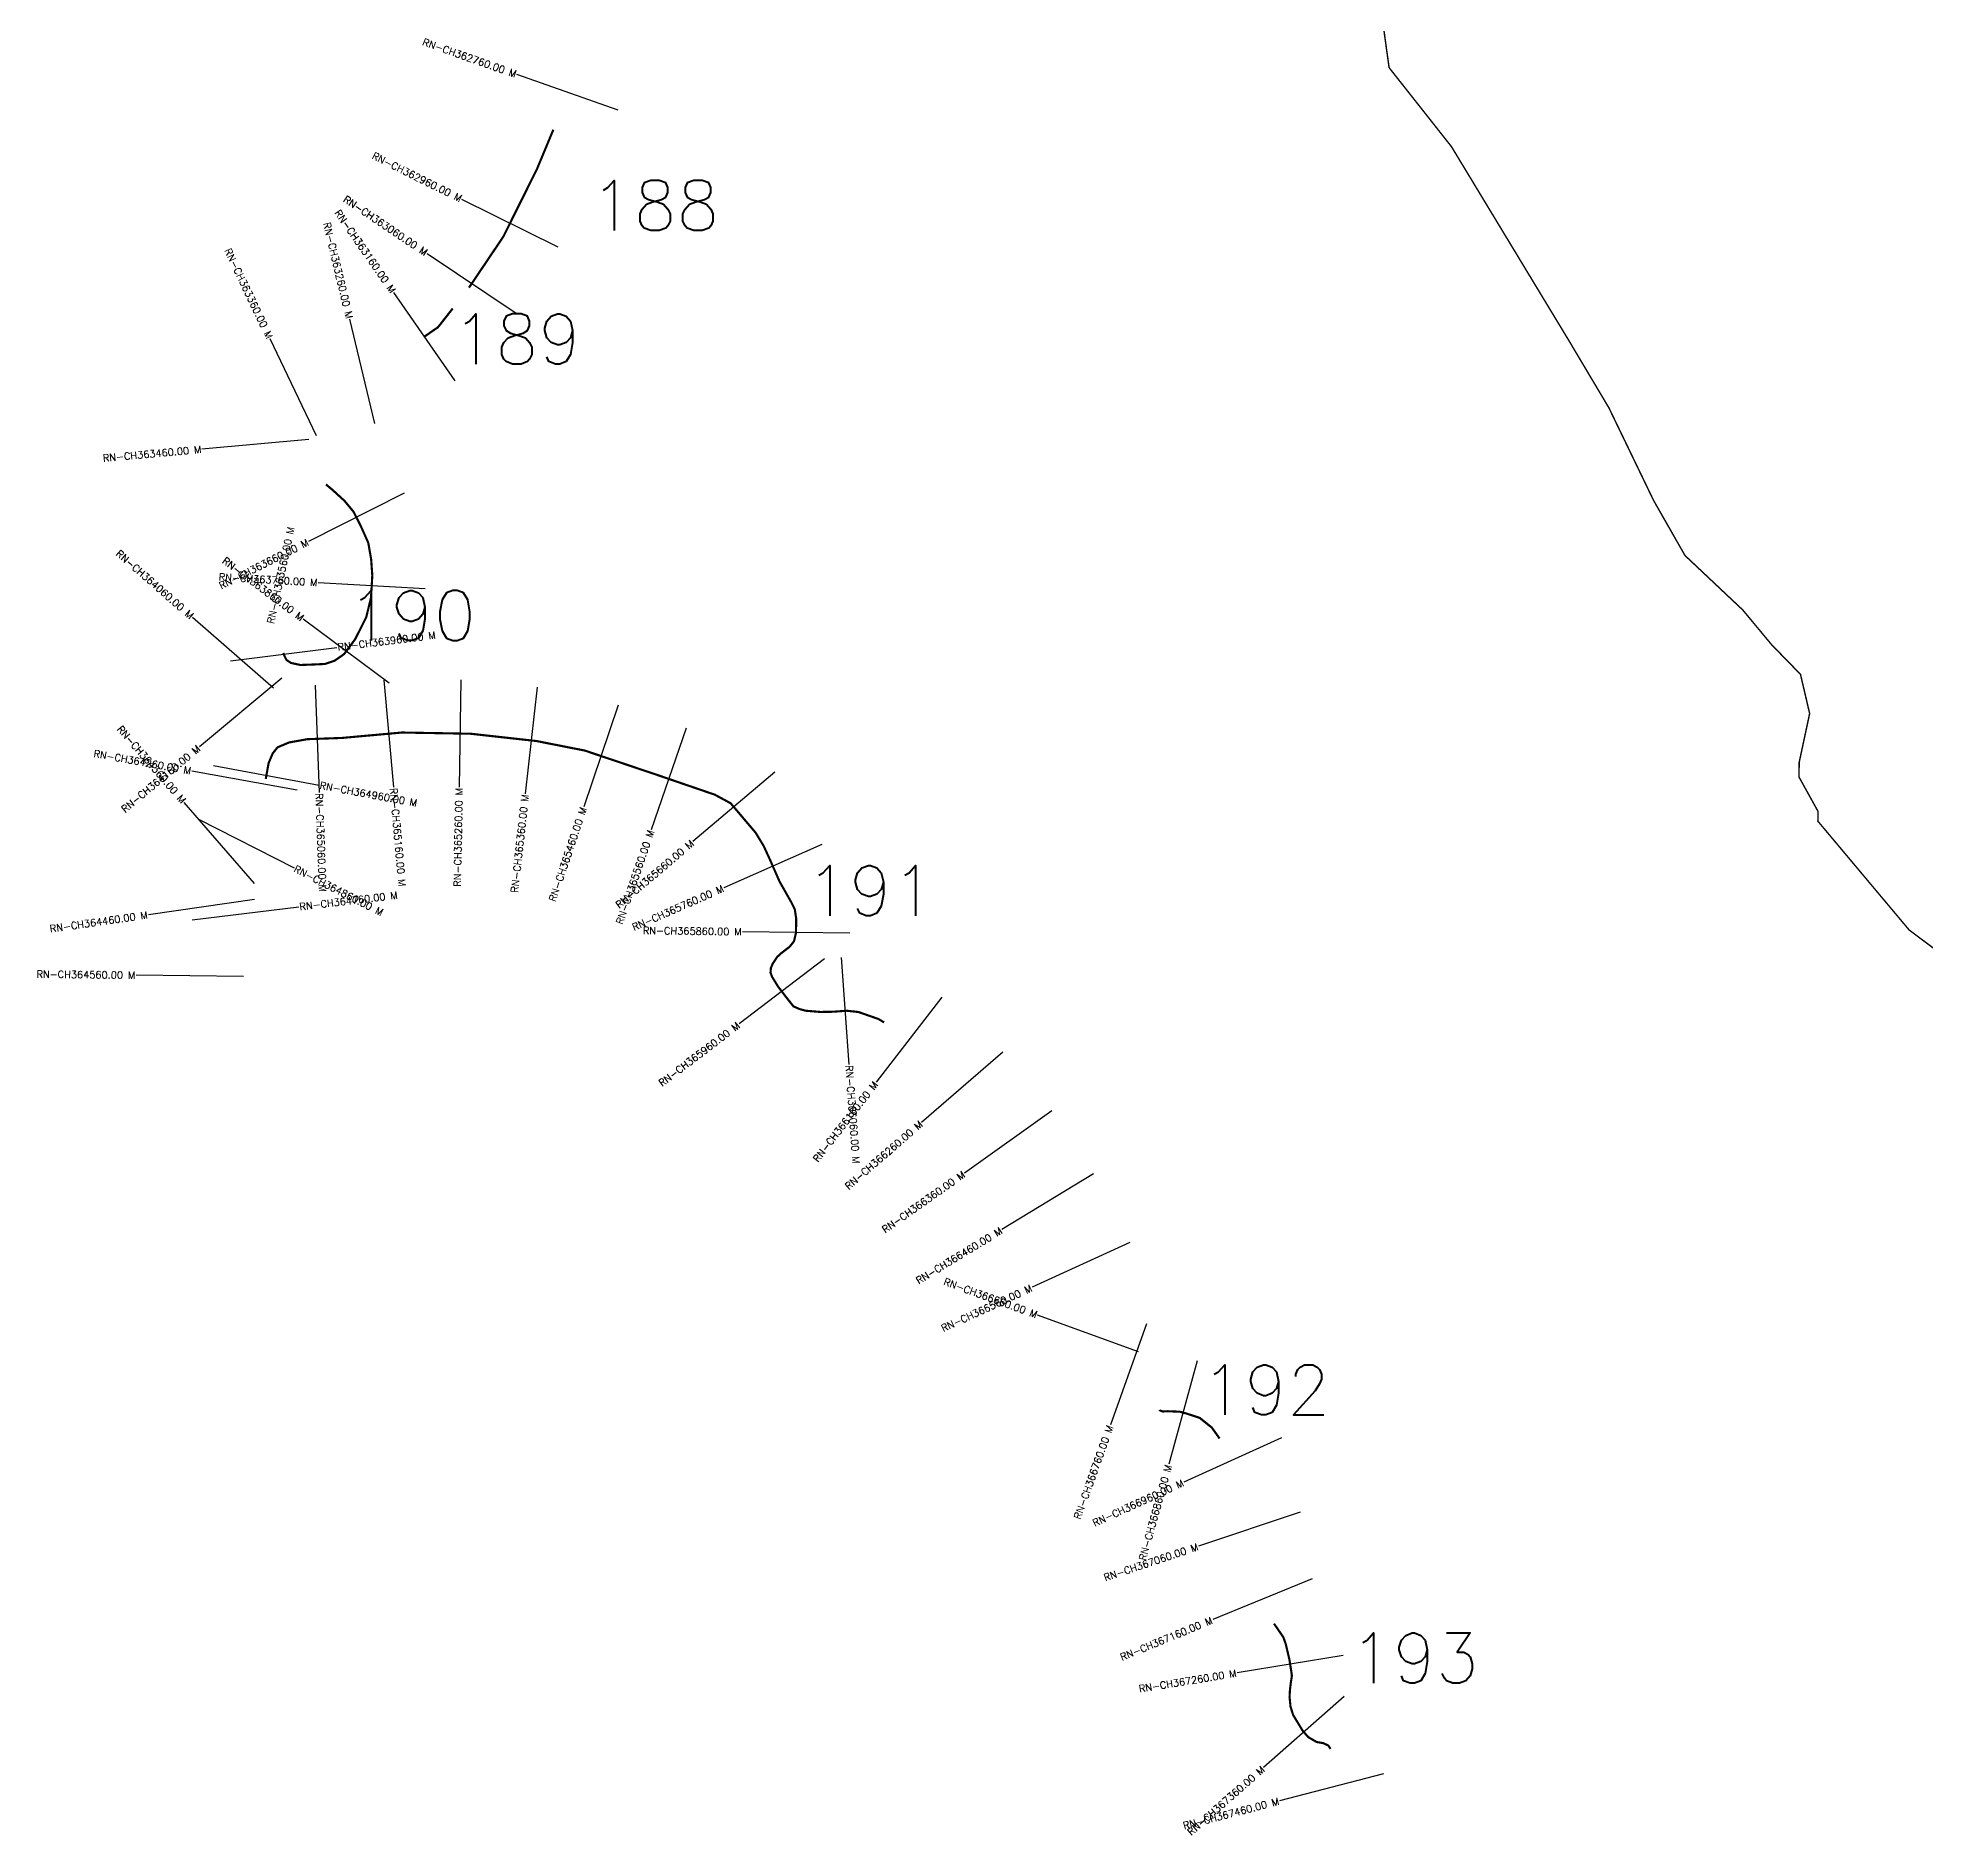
# Model space of a CAD drawing. Header units: metres. Extents: x 297222 to 302500, y 1968854 to 1973907.
# Drawn here: x 297222 to 299861, y 1968854 to 1971366 of the extents above; entities that cross this region are included whole.
import ezdxf
from ezdxf.enums import TextEntityAlignment as Align

# ---------------------------------------------------------------- set-up
doc = ezdxf.new("R2010")
doc.units = ezdxf.units.M
doc.header["$MEASUREMENT"] = 0
for name, color, linetype in [('CS', 134, 'Continuous'), ('CSMark', 6, 'Continuous'), ('NATURALLY PROTECTED', 3, 'Continuous')]:
    doc.layers.add(name, color=color, linetype=linetype)
doc.styles.get("Standard").update_dxf_attribs({"font": 'simplex.shx'})

msp = doc.modelspace()

# ---------------------------------------------------------------- linework, layer by layer
at = {"color": 6, "const_width": 2, "flags": 128}
msp.add_lwpolyline([(299911, 1970063.1), (299836.7, 1970118.8), (299709.2, 1970270.8), (299709.4, 1970284.5), (299682.8, 1970332.6), (299683.1, 1970353.1), (299697.7, 1970421.2), (299684.9, 1970476), (299644.5, 1970517.5), (299604.3, 1970565.9), (299523.5, 1970642.1), (299479.8, 1970718.7), (299417.2, 1970848.4), (299362.1, 1970941), (299197.2, 1971213.4), (299110, 1971323.9), (299097.7, 1971412.8)], dxfattribs=at)
at = {"layer": 'CS'}
for p, q in [((298032.6, 1971264.3), (297891.1, 1971314.1)), ((297948.6, 1971072.8), (297814.3, 1971139.7)), ((297890.2, 1970980.1), (297765.7, 1971063.8)), ((297804.7, 1970886.4), (297719.2, 1971009.6)), ((297692.6, 1970826.5), (297657.7, 1970972.4)), ((297611, 1970809.5), (297546.5, 1970944.9)), ((297600.5, 1970804.2), (297451.1, 1970790.6)), ((297733.7, 1970729.4), (297599.9, 1970661.7)), ((297763.2, 1970595.4), (297613.4, 1970604.1)), ((297550.8, 1970456.8), (297437.8, 1970555.6)), ((297712.7, 1970463.5), (297592.6, 1970553.3)), ((297490.8, 1970495.1), (297639.7, 1970513.7)), ((297562.8, 1970470.6), (297447.4, 1970374.8)), ((297609.3, 1970460.8), (297614.8, 1970310.9)), ((297705, 1970467.7), (297718.5, 1970318.3)), ((297813, 1970468.2), (297810.3, 1970318.2)), ((297919.4, 1970458.2), (297902.9, 1970309.1)), ((298032.5, 1970433), (297984.6, 1970290.8)), ((298127.6, 1970400.9), (298079, 1970258.9)), ((297467.4, 1970348.6), (297614.9, 1970321.3)), ((297584.3, 1970314.1), (297436.7, 1970340.8)), ((298251.4, 1970339.3), (298137, 1970242.2)), ((297524.7, 1970183.8), (297426.4, 1970297.1)), ((297446, 1970273.7), (297579.7, 1970205.5)), ((298317.5, 1970238), (298180.2, 1970177.7)), ((297524.7, 1970161.4), (297376.2, 1970140.1)), ((297437.5, 1970133.1), (297586.4, 1970151)), ((298356.2, 1970114.5), (298206.2, 1970116.3)), ((298344.3, 1970080.5), (298355.2, 1969930.9)), ((297508.9, 1970053.8), (297358.9, 1970055.5)), ((298320.8, 1970078.5), (298201.6, 1969987.5)), ((298485, 1970024.7), (298393.1, 1969906.2)), ((298570.1, 1969948.1), (298456.7, 1969849.8)), ((298638.9, 1969865.8), (298516.5, 1969779)), ((298696.9, 1969778.1), (298568.8, 1969700)), ((298747.5, 1969682), (298611.2, 1969619.4)), ((298759.9, 1969529.4), (298618.9, 1969580.5)), ((298770.9, 1969568.3), (298720.6, 1969427)), ((298842, 1969516.6), (298802.1, 1969372)), ((298959.5, 1969409.2), (298823, 1969347)), ((298985.7, 1969305.1), (298843.5, 1969257.5)), ((299002.3, 1969212.1), (298863.6, 1969154.9)), ((299045.8, 1969104.6), (298897.7, 1969080.4)), ((299047, 1969047.5), (298934.5, 1968948.2)), ((299102, 1968939.6), (298956.9, 1968901.7))]:
    msp.add_line(p, q, dxfattribs=at)
at = {"layer": 'NATURALLY PROTECTED', "const_width": 3, "flags": 128}
for points in [[(297942.1, 1971237.2), (297919.1, 1971181.9), (297872.2, 1971087.7), (297824.2, 1971016.4)], [(297801.4, 1970987.2), (297781, 1970961.2), (297762.3, 1970948.2)], [(297624.3, 1970741.4), (297633.7, 1970733.6), (297650.3, 1970718.4), (297662.9, 1970703.2), (297673.1, 1970683.1), (297683.5, 1970659.7), (297687.5, 1970636.7), (297689.1, 1970614.3), (297687.3, 1970583.3), (297680.7, 1970556.1), (297665.1, 1970525), (297649.7, 1970504.3), (297636.5, 1970495.1), (297623, 1970490.5), (297605.8, 1970489.7), (297588.5, 1970489.1), (297575.6, 1970491.9), (297569.2, 1970496.1), (297565.4, 1970503.5), (297565, 1970506)], [(297540.2, 1970329.9), (297544.3, 1970352.4), (297550, 1970365.6), (297556.7, 1970374), (297572.7, 1970380.8), (297598.5, 1970385.4), (297646.4, 1970387.1), (297730.6, 1970394.7), (297826.5, 1970393), (297918.4, 1970382.8), (297986, 1970369.5), (298087.9, 1970335.2), (298167.8, 1970307.8), (298189.9, 1970295.8), (298207.9, 1970274.6), (298224.8, 1970254.7), (298236.2, 1970235.8), (298244.9, 1970216.8), (298258.2, 1970186.5), (298274.7, 1970157.3), (298279.4, 1970147.9), (298281.5, 1970134.8), (298281.2, 1970115), (298278.4, 1970102.9), (298272.2, 1970095.2), (298261.3, 1970086.9), (298255.2, 1970081.4), (298248.5, 1970071.4), (298246.1, 1970065.5), (298245.6, 1970059), (298247.8, 1970053.2), (298256, 1970039.9), (298266.4, 1970026.2), (298277.6, 1970012), (298285.7, 1970008.4), (298294.6, 1970005.9), (298315.3, 1970004.2), (298333.5, 1970004.5), (298352.1, 1970005.9), (298368.5, 1970004.1), (298396.5, 1969994.3), (298404.4, 1969989.5)], [(298789, 1969447.9), (298789.1, 1969447.7), (298793.5, 1969445.8), (298800.7, 1969446.2), (298817.6, 1969445.5), (298827.1, 1969442.9), (298845.3, 1969436.9), (298862.2, 1969423.4), (298873.1, 1969408.1)], [(298949.2, 1969149.3), (298949.9, 1969148.2), (298953.2, 1969143.6), (298962.3, 1969130.2), (298965.7, 1969120.4), (298970.7, 1969099.1), (298972.9, 1969085.3), (298974.2, 1969076.5), (298972.5, 1969065.6), (298971.5, 1969057.3), (298970.9, 1969046.8), (298972.2, 1969033.5), (298975.9, 1969021.7), (298989.4, 1968999.4), (298997.1, 1968990.7), (299008.8, 1968983.9), (299017.7, 1968982.4), (299024.9, 1968979.1), (299028.2, 1968974.3)]]:
    msp.add_lwpolyline(points, dxfattribs=at)

# ---------------------------------------------------------------- texts
at = {"char_height": 70, "attachment_point": 1}
for s, insert in [('188', (297994.2, 1971166.2)), ('189', (297801, 1970979.7)), ('190', (297654.6, 1970593.3)), ('191', (298295.3, 1970208.7)), ('192', (298847.6, 1969511.2)), ('193', (299055.3, 1969136.3))]:
    msp.add_mtext_dynamic_manual_height_columns(s, width=95.172, gutter_width=1, heights=[0], dxfattribs=dict(at, insert=insert))
at = {"layer": 'CSMark'}
for s, rotation, p in [('RN-CH362760.00 M', 340.5857, (297890.1, 1971314.5)), ('RN-CH362960.00 M', 333.5149, (297813.4, 1971140.2)), ('RN-CH363060.00 M', 326.0623, (297764.9, 1971064.4)), ('RN-CH363160.00 M', 304.7822, (297718.6, 1971010.4)), ('RN-CH363260.00 M', 283.4479, (297657.4, 1970973.4)), ('RN-CH363360.00 M', 295.4644, (297546, 1970945.9)), ('RN-CH363460.00 M', 5.1971, (297450.1, 1970790.5)), ('RN-CH363660.00 M', 26.8323, (297599, 1970661.3)), ('RN-CH363560.00 M', 77.9364, (297575.5, 1970682)), ('RN-CH364060.00 M', 318.8436, (297437.1, 1970556.2)), ('RN-CH363860.00 M', 323.2061, (297591.8, 1970553.9)), ('RN-CH363760.00 M', 356.6686, (297612.4, 1970604.2)), ('RN-CH364360.00 M', 310.9037, (297425.8, 1970297.9)), ('RN-CH364260.00 M', 349.7249, (297435.7, 1970341)), ('RN-CH364160.00 M', 39.722, (297446.6, 1970374.1)), ('RN-CH365260.00 M', 88.9726, (297810.3, 1970317.2)), ('RN-CH365360.00 M', 83.7016, (297902.8, 1970308.1)), ('RN-CH365460.00 M', 71.4061, (297984.3, 1970289.8)), ('RN-CH365660.00 M', 40.3435, (298136.3, 1970241.5)), ('RN-CH365560.00 M', 71.1142, (298078.7, 1970258)), ('RN-CH365760.00 M', 23.6801, (298179.3, 1970177.3)), ('RN-CH364460.00 M', 8.1906, (297375.2, 1970139.9)), ('RN-CH365860.00 M', 359.2821, (298205.2, 1970116.3)), ('RN-CH364560.00 M', 359.3643, (297357.9, 1970055.5)), ('RN-CH365960.00 M', 37.3302, (298200.8, 1969986.9)), ('RN-CH366160.00 M', 52.2201, (298392.5, 1969905.4)), ('RN-CH366260.00 M', 40.915, (298456, 1969849.2)), ('RN-CH366360.00 M', 35.3336, (298515.7, 1969778.5)), ('RN-CH366460.00 M', 31.4058, (298568, 1969699.5)), ('RN-CH366660.00 M', 340.0766, (298617.9, 1969580.9)), ('RN-CH366560.00 M', 24.6749, (298610.3, 1969619)), ('RN-CH366760.00 M', 70.3995, (298720.2, 1969426)), ('RN-CH366860.00 M', 74.5635, (298801.8, 1969371)), ('RN-CH366960.00 M', 24.5207, (298822.1, 1969346.6)), ('RN-CH367060.00 M', 18.5228, (298842.6, 1969257.1)), ('RN-CH367160.00 M', 22.3927, (298862.6, 1969154.5)), ('RN-CH367260.00 M', 9.2831, (298896.7, 1969080.3)), ('RN-CH367360.00 M', 41.4217, (298933.8, 1968947.5)), ('RN-CH367460.00 M', 14.642, (298955.9, 1968901.4))]:
    msp.add_text(s, height=10, rotation=rotation, dxfattribs=at).set_placement(p, align=Align.MIDDLE_RIGHT)
for s, rotation, p in [('RN-CH363960.00 M', 7.1327, (297640.7, 1970513.9)), ('RN-CH364960.00 M', 349.5265, (297615.8, 1970321.1)), ('RN-CH365060.00 M', 272.0707, (297614.8, 1970309.9)), ('RN-CH365160.00 M', 275.1319, (297718.6, 1970317.3)), ('RN-CH364860.00 M', 332.9837, (297580.6, 1970205.1)), ('RN-CH364760.00 M', 6.8633, (297587.4, 1970151.1)), ('RN-CH366060.00 M', 274.1921, (298355.3, 1969929.9))]:
    msp.add_text(s, height=10, rotation=rotation, dxfattribs=at).set_placement(p, align=Align.MIDDLE_LEFT)

doc.saveas('drawing.dxf')
